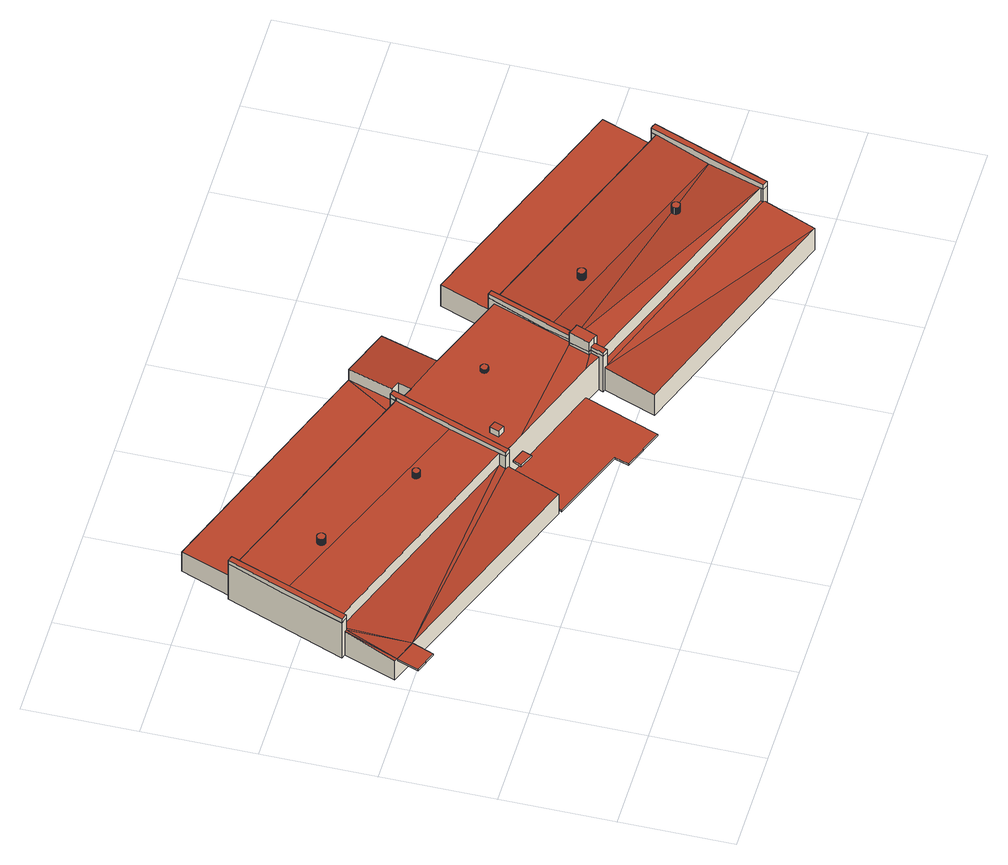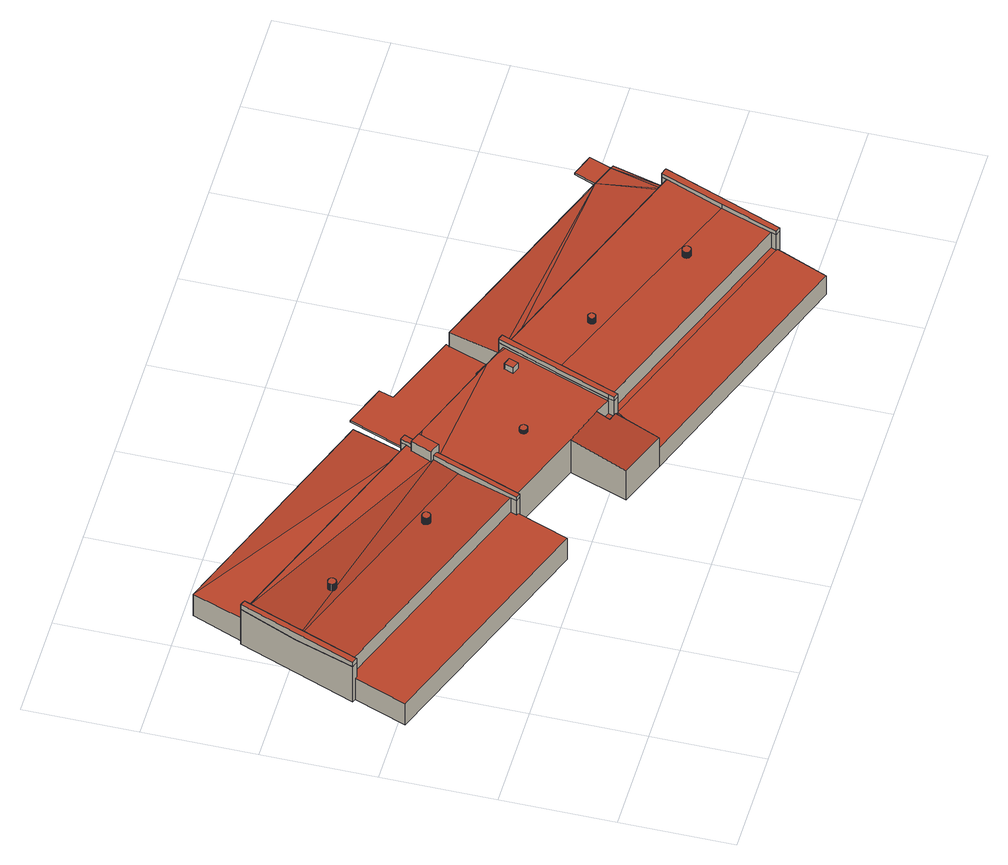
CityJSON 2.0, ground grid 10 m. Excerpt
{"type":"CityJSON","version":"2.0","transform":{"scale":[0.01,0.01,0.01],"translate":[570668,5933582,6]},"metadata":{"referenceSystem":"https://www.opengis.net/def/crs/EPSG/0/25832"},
"CityObjects":{
"building1":{"type":"Building","attributes":{"Grundfläche 2D":"1147.834080","Grundhöhe NN":"6.607"},"children":["building1-1","building1-2","building1-3","building1-4","building1-5","building1-6","building1-7","building1-8","building1-9","building1-10","building1-11","building1-12","building1-13","building1-14","building1-15"],"geometry":[{"type":"MultiSurface","lod":"3","boundaries":[[[0,1,2]],[[3,4,5,6]],[[4,3,7,8,9]],[[10,11,12,2,1,6,5,13,14,15,16,17,18,19]],[[18,20,21,22,23,19]],[[24,25,26,27]],[[27,26,28,29]],[[30,31,32,33,34,27,29]],[[35,36,37,35,27,34]],[[38,28,26]],[[39,40,41,29]],[[30,29,41,42,32,31]],[[30,29,30,31]],[[43,40,39]],[[44,40,43]],[[45,41,40]],[[46,47,42]],[[47,32,42]],[[46,48,49]],[[49,50,47,46]],[[33,51,34]],[[51,52,35,34]],[[52,36,35]],[[53,54,55,56]],[[56,57,53]],[[57,58,53]],[[58,59,60,61,62,53]],[[63,57,56]],[[58,64,65,66,67,68,69,61,60,59]],[[70,71,72,73]],[[73,72,65,74]],[[75,65,72,71]],[[69,68,67,66,65,75,61]],[[76,73,74]],[[70,73,77,78,79,80,81,71]],[[82,83,75]],[[83,84,75]],[[84,61,75]],[[85,84,83]],[[86,62,61]],[[87,88,86]],[[88,62,86]],[[88,89,90,89,62]],[[91,92,93,94]],[[93,92,95,96,97]],[[93,98,99,94]],[[100,101,102,103,104,105,106,107,108,107,109]],[[110,111,112]],[[112,113,114,115,110]],[[116,117,118,110,115]],[[111,110,119,120,121,122,123]],[[124,125,126]],[[125,127,126]],[[128,127,125]],[[129,130,131,132,128]],[[132,133,128]],[[133,134,128]],[[134,127,128]],[[3,6,1,0,135,136,137,138,7]],[[17,16,139,140]],[[18,17,140,141]],[[20,18,141,142]],[[20,142,143,112,21]],[[21,112,111,22]],[[22,111,123,23]],[[23,123,122,19]],[[19,122,121,10]],[[124,126,144,145]],[[146,129,128,125,124,145,147,148]],[[147,149,150,151,130,129,146,148]],[[99,98,152,153]],[[94,99,153,154]],[[91,94,154,155]],[[100,109,156,157]],[[101,100,157,158]],[[102,101,158,159]],[[27,117,116,24]],[[24,116,115,25]],[[160,38,26,25,115,114,161]],[[162,44,43,39,29,28,38,160,163]],[[127,45,40,44,162,144,126]],[[45,127,134,41]],[[41,134,133,42]],[[42,133,132,46]],[[46,132,131,48]],[[150,149,164,165,166,50,49,48,131,130,151]],[[164,137,136,135,0,2,12,11,10,51,33,32,47,50,166,165]],[[51,10,121,120,52]],[[52,120,119,36]],[[36,119,110,37]],[[37,110,118,35]],[[35,118,117,27]],[[113,112,143,167]],[[114,113,167,161]],[[53,105,104,54]],[[159,168,63,56,55,54,104,103,102]],[[15,14,13,65,64,58,57,63,168,139,16]],[[65,13,5,74]],[[74,5,4,76]],[[76,4,9,73]],[[138,169,79,78,77,73,9,8,7]],[[93,80,79,169,152,98]],[[80,93,97,81]],[[81,97,96,71]],[[71,96,95,75]],[[75,95,92,82]],[[170,85,83,82,92,91,155]],[[87,86,61,84,85,170,171]],[[89,88,87,171,156,109,107]],[[89,107,108,90]],[[89,107,106,62]],[[62,106,105,53]],[[156,171,170,155,154,153,152,169,138,137,164,149,147,145,144,162,163,160,161,167,143,142,141,140,139,168,159,158,157]]],"semantics":{"surfaces":[{"type":"RoofSurface"},{"type":"WallSurface"},{"type":"GroundSurface"}],"values":[0,0,0,0,0,0,0,0,0,0,0,0,0,0,0,0,0,0,0,0,0,0,0,0,0,0,0,0,0,0,0,0,0,0,0,0,0,0,0,0,0,0,0,0,0,0,0,0,0,0,0,0,0,0,0,0,0,0,1,1,1,1,1,1,1,1,1,1,1,1,1,1,1,1,1,1,1,1,1,1,1,1,1,1,1,1,1,1,1,1,1,1,1,1,1,1,1,1,1,1,1,1,1,1,1,1,1,1,1,1,1,1,2]}}]},
"building1-1":{"type":"BuildingInstallation","parents":["building1"],"geometry":[{"type":"MultiSurface","lod":"3","boundaries":[[[172,173,174,175,176,177,178,179,180,181,182,183,184,185,186,187,188,189,190,191,192,193,194,195,196,197,198,199,200,201,202,203,204,205,206,207,208,209,210,211,212,213,214,215,216,217,218,219,220,221,222,223,224,225,226,227,228,229,230,231,232,233,234,235,236,237,238,239,240,241,242,243,244,245,246,247,248,249,250,251,252,253,254,255]],[[256,257,252,251]],[[257,258,253,252]],[[258,259,254,253]],[[259,260,255,254]],[[260,261,172,255]],[[261,262,173,172]],[[262,263,174,173]],[[263,264,175,174]],[[264,265,176,175]],[[266,267,178,177]],[[268,269,186,185]],[[269,270,271,188,187,186]],[[265,266,177,176]],[[267,272,273,180,179,178]],[[273,274,275,182,181,180]],[[275,276,183,182]],[[276,277,184,183]],[[277,268,185,184]],[[271,278,189,188]],[[278,279,190,189]],[[279,280,191,190]],[[280,281,192,191]],[[281,282,193,192]],[[282,283,194,193]],[[283,284,285,196,195,194]],[[285,286,197,196]],[[286,287,198,197]],[[287,288,199,198]],[[288,289,200,199]],[[289,290,201,200]],[[290,291,202,201]],[[291,292,203,202]],[[292,293,204,203]],[[293,294,205,204]],[[294,295,206,205]],[[295,296,207,206]],[[296,297,208,207]],[[297,298,299,210,209,208]],[[299,300,211,210]],[[300,301,212,211]],[[301,302,213,212]],[[302,303,214,213]],[[303,304,215,214]],[[304,305,216,215]],[[305,306,217,216]],[[306,307,218,217]],[[307,308,219,218]],[[308,309,220,219]],[[309,310,221,220]],[[310,311,222,221]],[[311,312,223,222]],[[312,313,224,223]],[[313,314,225,224]],[[314,315,226,225]],[[315,316,317,228,227,226]],[[317,318,229,228]],[[318,319,320,231,230,229]],[[320,321,232,231]],[[321,322,233,232]],[[322,323,324,235,234,233]],[[324,325,236,235]],[[325,326,327,238,237,236]],[[327,328,239,238]],[[328,329,240,239]],[[329,330,241,240]],[[330,331,242,241]],[[331,332,243,242]],[[332,333,244,243]],[[333,334,335,246,245,244]],[[335,336,247,246]],[[336,337,248,247]],[[337,338,249,248]],[[338,339,250,249]],[[339,256,251,250]]],"semantics":{"surfaces":[{"type":"RoofSurface"},{"type":"WallSurface"}],"values":[0,1,1,1,1,1,1,1,1,1,1,1,1,1,1,1,1,1,1,1,1,1,1,1,1,1,1,1,1,1,1,1,1,1,1,1,1,1,1,1,1,1,1,1,1,1,1,1,1,1,1,1,1,1,1,1,1,1,1,1,1,1,1,1,1,1,1,1,1,1,1,1,1,1,1]}}]},
"building1-2":{"type":"BuildingInstallation","parents":["building1"],"geometry":[{"type":"MultiSurface","lod":"3","boundaries":[[[340,341,342,343]],[[344,345,343,342]],[[340,343,345,346]],[[346,347,341,340]],[[342,341,347,344]]],"semantics":{"surfaces":[{"type":"RoofSurface"},{"type":"WallSurface"}],"values":[0,1,1,1,1]}}]},
"building1-3":{"type":"BuildingInstallation","parents":["building1"],"geometry":[{"type":"MultiSurface","lod":"3","boundaries":[[[348,349,350,351,352,353,354,355,356,357,358,359,360,361,362,363,364,365,366,367,368,369,370,371,372,373,374,375,376,377,378,379,380,381,382,383,384,385,386,387,388,389,390,391,392,393,394,395,396,397,398,399,400,401,402,403,404,405,406,407,408,409,410,411,412,413,414,415,416,417,418,419,420,421,422,423,424,425,426,427,428,429,430,431,432,433]],[[434,435,356,355]],[[435,436,357,356]],[[436,437,358,357]],[[437,438,439,360,359,358]],[[440,441,362,361]],[[442,443,352,351]],[[443,444,353,352]],[[444,445,354,353]],[[445,434,355,354]],[[439,440,361,360]],[[441,446,447,364,363,362]],[[447,448,365,364]],[[448,449,366,365]],[[449,450,367,366]],[[450,451,368,367]],[[451,452,369,368]],[[452,453,370,369]],[[453,454,371,370]],[[454,455,372,371]],[[455,456,373,372]],[[456,457,374,373]],[[457,458,375,374]],[[458,459,376,375]],[[459,460,377,376]],[[460,461,378,377]],[[461,462,379,378]],[[462,463,380,379]],[[463,464,381,380]],[[464,465,466,383,382,381]],[[466,467,384,383]],[[467,468,385,384]],[[468,469,386,385]],[[469,470,387,386]],[[470,471,388,387]],[[471,472,389,388]],[[472,473,390,389]],[[473,474,391,390]],[[474,475,476,393,392,391]],[[476,477,394,393]],[[477,478,395,394]],[[478,479,396,395]],[[479,480,397,396]],[[480,481,398,397]],[[481,482,399,398]],[[482,483,484,401,400,399]],[[484,485,402,401]],[[485,486,403,402]],[[486,487,404,403]],[[487,488,405,404]],[[488,489,406,405]],[[489,490,407,406]],[[490,491,408,407]],[[491,492,409,408]],[[492,493,494,411,410,409]],[[494,495,412,411]],[[495,496,413,412]],[[496,497,414,413]],[[497,498,415,414]],[[498,499,416,415]],[[499,500,417,416]],[[500,501,418,417]],[[501,502,419,418]],[[502,503,420,419]],[[503,504,421,420]],[[504,505,422,421]],[[505,506,507,424,423,422]],[[507,508,509,426,425,424]],[[509,510,427,426]],[[510,511,428,427]],[[511,512,429,428]],[[512,513,514,431,430,429]],[[514,515,432,431]],[[515,516,433,432]],[[516,517,348,433]],[[517,518,349,348]],[[518,519,350,349]],[[519,442,351,350]]],"semantics":{"surfaces":[{"type":"RoofSurface"},{"type":"WallSurface"}],"values":[0,1,1,1,1,1,1,1,1,1,1,1,1,1,1,1,1,1,1,1,1,1,1,1,1,1,1,1,1,1,1,1,1,1,1,1,1,1,1,1,1,1,1,1,1,1,1,1,1,1,1,1,1,1,1,1,1,1,1,1,1,1,1,1,1,1,1,1,1,1,1,1,1,1,1,1,1,1]}}]},
"building1-4":{"type":"BuildingInstallation","parents":["building1"],"geometry":[{"type":"MultiSurface","lod":"3","boundaries":[[[520,521,522,523,524,525,526,527,528,529,530,531,532,533,534,535,536,537,538,539,540,541,542,543,544,545,546,547,548,549,550,551,552,553,554,555,556,557,558,559,560,561,562,563,564,565,566,567]],[[527,526,568,569]],[[528,527,569,570]],[[523,522,571,572]],[[524,523,572,573]],[[525,524,573,574]],[[526,525,574,568]],[[529,528,570,575]],[[530,529,575,576]],[[531,530,576,577]],[[532,531,577,578]],[[533,532,578,579]],[[534,533,579,580]],[[535,534,580,581]],[[536,535,581,582]],[[537,536,582,583]],[[538,537,583,584]],[[539,538,584,585]],[[540,539,585,586]],[[541,540,586,587]],[[542,541,587,588]],[[543,542,588,589]],[[544,543,589,590]],[[545,544,590,591]],[[546,545,591,592]],[[547,546,592,593]],[[548,547,593,594]],[[549,548,594,595]],[[550,549,595,596]],[[551,550,596,597]],[[552,551,597,598]],[[553,552,598,599]],[[554,553,599,600]],[[555,554,600,601]],[[556,555,601,602]],[[557,556,602,603]],[[558,557,603,604]],[[559,558,604,605]],[[560,559,605,606]],[[561,560,606,607]],[[562,561,607,608]],[[563,562,608,609]],[[564,563,609,610]],[[565,564,610,611]],[[566,565,611,612]],[[567,566,612,613]],[[520,567,613,614]],[[521,520,614,615]],[[522,521,615,571]]],"semantics":{"surfaces":[{"type":"RoofSurface"},{"type":"WallSurface"}],"values":[0,1,1,1,1,1,1,1,1,1,1,1,1,1,1,1,1,1,1,1,1,1,1,1,1,1,1,1,1,1,1,1,1,1,1,1,1,1,1,1,1,1,1,1,1,1,1,1,1]}}]},
"building1-5":{"type":"BuildingInstallation","parents":["building1"],"geometry":[{"type":"MultiSurface","lod":"3","boundaries":[[[616,617,618,619,620,621,622,623]],[[38,28,29,39,43,44,621,620,619]],[[44,40,45,622,621]],[[41,30,623,622,45]],[[30,624,616,623]],[[27,24,617,616,624]],[[618,617,24,25]],[[26,38,619,618,25]]],"semantics":{"surfaces":[{"type":"RoofSurface"},{"type":"WallSurface"}],"values":[0,1,1,1,1,1,1,1]}}]},
"building1-6":{"type":"BuildingInstallation","parents":["building1"],"geometry":[{"type":"MultiSurface","lod":"3","boundaries":[[[625,626,627,628,629,630,631,632,633,634,635,636,637,638,639]],[[37,35,632,631]],[[35,34,633,632]],[[31,42,46,637,636,635,634,633,34,640]],[[46,48,638,637]],[[48,49,50,625,639,638]],[[50,47,32,33,51,628,627,626,625]],[[629,628,51,52]],[[630,629,52,36]],[[36,37,631,630]]],"semantics":{"surfaces":[{"type":"RoofSurface"},{"type":"WallSurface"}],"values":[0,1,1,1,1,1,1,1,1,1]}}]},
"building1-7":{"type":"BuildingInstallation","parents":["building1"],"geometry":[{"type":"MultiSurface","lod":"3","boundaries":[[[641,642,643,644,645,646,647,648,649,650]],[[73,77,78,79,648,647,646,645]],[[79,80,649,648]],[[80,81,70,72,651,643,642,641,650,649]]],"semantics":{"surfaces":[{"type":"RoofSurface"},{"type":"WallSurface"}],"values":[0,1,1,1]}}]},
"building1-8":{"type":"BuildingInstallation","parents":["building1"],"geometry":[{"type":"MultiSurface","lod":"3","boundaries":[[[652,653,654,655,656,657,658]],[[74,76,653,652]],[[653,76,73,645,644,654]],[[644,643,651,659,656,655,654]],[[660,657,656,659]],[[661,662,663,65,74,652,658,657,660]]],"semantics":{"surfaces":[{"type":"RoofSurface"},{"type":"WallSurface"}],"values":[0,1,1,1,1,1]}}]},
"building1-9":{"type":"BuildingInstallation","parents":["building1"],"geometry":[{"type":"MultiSurface","lod":"3","boundaries":[[[664,665,666,667,668,669,670,671,672,673,674,675,676,677,678,679,680,681,682,683,684,685,686,687,688,689,690,691,692,693,694,695,696,697,698,699,700,701,702,703,704,705,706,707,708,709,710,711,712,713,714,715,716,717,718,719,720,721,722,723,724,725,726,727,728,729,730,731,732,733,734,735,736,737,738,739,740,741,742,743,744,745,746,747,748,749,750]],[[751,752,677,676]],[[752,753,678,677]],[[753,754,679,678]],[[754,755,680,679]],[[755,756,681,680]],[[756,757,758,683,682,681]],[[759,760,761,750,749,748]],[[761,762,664,750]],[[762,763,665,664]],[[763,764,666,665]],[[764,765,667,666]],[[765,766,668,667]],[[766,767,669,668]],[[767,768,670,669]],[[768,769,671,670]],[[769,770,771,673,672,671]],[[771,772,773,675,674,673]],[[773,751,676,675]],[[758,774,684,683]],[[774,775,685,684]],[[775,776,777,687,686,685]],[[777,778,779,689,688,687]],[[779,780,690,689]],[[780,781,691,690]],[[781,782,783,693,692,691]],[[783,784,785,695,694,693]],[[785,786,696,695]],[[786,787,697,696]],[[787,788,789,699,698,697]],[[789,790,791,701,700,699]],[[791,792,702,701]],[[792,793,703,702]],[[793,794,704,703]],[[794,795,705,704]],[[795,796,706,705]],[[796,797,707,706]],[[797,798,708,707]],[[798,799,800,710,709,708]],[[800,801,711,710]],[[801,802,712,711]],[[802,803,804,714,713,712]],[[804,805,715,714]],[[805,806,716,715]],[[806,807,717,716]],[[807,808,718,717]],[[808,809,719,718]],[[809,810,720,719]],[[810,811,721,720]],[[811,812,722,721]],[[812,813,723,722]],[[813,814,724,723]],[[814,815,816,726,725,724]],[[816,817,727,726]],[[817,818,728,727]],[[818,819,729,728]],[[819,820,730,729]],[[820,821,731,730]],[[821,822,732,731]],[[822,823,733,732]],[[823,824,734,733]],[[824,825,826,736,735,734]],[[826,827,737,736]],[[827,828,738,737]],[[828,829,739,738]],[[829,830,740,739]],[[830,831,741,740]],[[831,832,742,741]],[[832,833,743,742]],[[833,834,744,743]],[[834,835,745,744]],[[835,836,746,745]],[[836,837,759,748,747,746]]],"semantics":{"surfaces":[{"type":"RoofSurface"},{"type":"WallSurface"}],"values":[0,1,1,1,1,1,1,1,1,1,1,1,1,1,1,1,1,1,1,1,1,1,1,1,1,1,1,1,1,1,1,1,1,1,1,1,1,1,1,1,1,1,1,1,1,1,1,1,1,1,1,1,1,1,1,1,1,1,1,1,1,1,1,1,1,1,1,1,1,1,1,1,1]}}]},
"building1-10":{"type":"BuildingInstallation","parents":["building1"],"geometry":[{"type":"MultiSurface","lod":"3","boundaries":[[[838,839,840,841,840,842,843,844,845,846]],[[90,89,840,841]],[[840,89,62,60,69,75,82,844,843,842]],[[82,83,85,846,845,844]],[[85,84,61,86,87,838,846]],[[87,88,89,840,839,838]]],"semantics":{"surfaces":[{"type":"RoofSurface"},{"type":"WallSurface"}],"values":[0,1,1,1,1,1]}}]},
"building1-11":{"type":"BuildingInstallation","parents":["building1"],"geometry":[{"type":"MultiSurface","lod":"3","boundaries":[[[847,848,849,850,851,852,853,854,663,662,855]],[[54,55,56,63,852,851,850,849]],[[57,58,64,65,663,854,853,852,63]],[[855,662,661,66,856,59,53,54,849,848,847]]],"semantics":{"surfaces":[{"type":"RoofSurface"},{"type":"WallSurface"}],"values":[0,1,1,1]}}]},
"building1-12":{"type":"BuildingInstallation","parents":["building1"],"geometry":[{"type":"MultiSurface","lod":"3","boundaries":[[[857,858,859,860,861,862,863,864,865,866,867,868,869,870,871,872,873,874,875,876,877,878,879,880,881,882,883,884,885,886,887,888,889,890,891,892,893,894,895,896,897,898,899,900,901,902,903,904,905]],[[906,907,862,861]],[[907,908,863,862]],[[908,909,864,863]],[[910,911,859,858]],[[911,912,860,859]],[[912,906,861,860]],[[909,913,865,864]],[[913,914,866,865]],[[914,915,867,866]],[[915,916,868,867]],[[916,917,869,868]],[[917,918,870,869]],[[918,68,871,870]],[[872,871,68,919]],[[919,920,873,872]],[[920,921,874,873]],[[921,922,875,874]],[[922,923,876,875]],[[923,924,877,876]],[[924,925,878,877]],[[925,926,879,878]],[[926,927,880,879]],[[927,928,881,880]],[[928,929,882,881]],[[929,67,883,882]],[[884,883,67,930]],[[930,931,885,884]],[[931,932,886,885]],[[932,933,887,886]],[[933,934,888,887]],[[934,935,889,888]],[[935,936,890,889]],[[936,937,891,890]],[[937,938,892,891]],[[938,939,893,892]],[[939,940,894,893]],[[940,941,895,894]],[[941,942,896,895]],[[942,943,897,896]],[[943,944,898,897]],[[944,945,899,898]],[[945,946,900,899]],[[946,947,901,900]],[[947,948,902,901]],[[948,949,903,902]],[[949,950,904,903]],[[950,951,905,904]],[[951,952,857,905]],[[952,910,858,857]]],"semantics":{"surfaces":[{"type":"RoofSurface"},{"type":"WallSurface"}],"values":[0,1,1,1,1,1,1,1,1,1,1,1,1,1,1,1,1,1,1,1,1,1,1,1,1,1,1,1,1,1,1,1,1,1,1,1,1,1,1,1,1,1,1,1,1,1,1,1,1,1]}}]},
"building1-13":{"type":"BuildingInstallation","parents":["building1"],"geometry":[{"type":"MultiSurface","lod":"3","boundaries":[[[953,954,955,956]],[[957,958,956,955]],[[958,959,953,956]],[[959,960,954,953]],[[960,957,955,954]],[[960,959,958,957]]],"semantics":{"surfaces":[{"type":"RoofSurface"},{"type":"WallSurface"},{"type":"OuterCeilingSurface"}],"values":[0,1,1,1,1,2]}}]},
"building1-14":{"type":"BuildingInstallation","parents":["building1"],"geometry":[{"type":"MultiSurface","lod":"3","boundaries":[[[961,962,128,125]],[[963,964,125,128]],[[964,965,961,125]],[[965,966,962,961]],[[966,963,128,962]],[[966,965,964,963]]],"semantics":{"surfaces":[{"type":"RoofSurface"},{"type":"WallSurface"},{"type":"OuterCeilingSurface"}],"values":[0,1,1,1,1,2]}}]},
"building1-15":{"type":"BuildingInstallation","parents":["building1"],"geometry":[{"type":"MultiSurface","lod":"3","boundaries":[[[146,967,968,969,970,971,135,166,151]],[[971,972,136,135]],[[135,136,165,166]],[[166,165,150,151]],[[151,150,148,146]],[[967,146,148,973]],[[968,967,973,974]],[[969,968,974,975]],[[970,969,975,976]],[[971,970,976,972]],[[974,973,148,150,165,136,972,976,975]]],"semantics":{"surfaces":[{"type":"RoofSurface"},{"type":"WallSurface"},{"type":"OuterCeilingSurface"}],"values":[0,1,1,1,1,1,1,1,1,1,2]}}]}
},
"vertices":[
[2426,1843,441],[2525,1807,441],[2433,1861,440],[3494,1448,441],[3669,1463,441],[3741,1648,436],[2648,1761,441],[3667,1384,441],[3669,1391,441],[3694,1454,441],[2790,2818,439],[2612,2340,436],[2606,2324,436],[3767,1638,436],[3852,1868,436],[3853,1870,436],[4032,2353,436],[4031,2353,436],[3292,2636,438],[2930,2760,439],[3480,3152,401],[3052,3316,401],[2904,2910,428],[2981,2881,429],[673,3667,471],[674,3668,471],[660,3673,471],[656,3622,471],[608,3640,470],[433,3183,458],[485,3162,458],[2559,2343,458],[2606,2324,458],[2612,2340,459],[2743,2836,471],[2743,2837,471],[2811,2874,471],[2764,2892,471],[625,3686,471],[239,2675,470],[256,2612,471],[295,2653,471],[2386,1878,471],[221,2627,471],[220,2623,471],[277,2605,471],[2363,1818,471],[2426,1843,470],[2364,1817,471],[2397,1805,471],[2410,1800,471],[2790,2818,469],[2791,2819,469],[4078,2339,472],[4098,2394,472],[4096,2395,472],[4075,2402,472],[4032,2353,469],[3853,1870,444],[3897,1854,444],[5985,1073,444],[6033,1055,444],[6167,1557,472],[4053,2409,472],[3852,1868,445],[3767,1638,463],[3812,1626,463],[5380,1223,450],[5428,1210,449],[5983,1068,445],[3719,1372,472],[3719,1371,472],[3720,1376,472],[3694,1454,472],[3741,1648,465],[5803,589,472],[3669,1463,472],[3669,1391,472],[3667,1384,472],[3649,1339,472],[3698,1320,472],[3718,1371,472],[5793,562,472],[5807,556,472],[5850,572,470],[5839,543,472],[6216,1538,470],[6234,1586,472],[6206,1596,472],[6185,1604,472],[6185,1605,472],[5807,556,326],[5793,562,326],[3698,1320,326],[5627,87,311],[5803,589,326],[3719,1371,326],[3718,1371,326],[3672,1331,326],[3500,868,301],[6376,2063,307],[4244,2859,307],[4075,2402,307],[4096,2395,307],[4098,2394,307],[4078,2339,307],[6167,1557,307],[6185,1604,307],[6185,1605,307],[6206,1596,307],[2764,2892,294],[2904,2910,294],[3052,3316,279],[836,4130,279],[660,3673,294],[674,3668,294],[673,3667,294],[656,3622,294],[2743,2837,294],[2811,2874,294],[2791,2819,294],[2790,2818,294],[2930,2760,294],[2981,2881,294],[88,2147,287],[115,2136,287],[256,2612,337],[277,2605,336],[317,2060,287],[2232,1341,287],[2397,1805,328],[2364,1817,328],[2363,1818,328],[2386,1878,337],[295,2653,340],[2426,1843,124],[2426,1843,104],[2426,1843,61],[3667,1384,61],[4032,2353,61],[4031,2353,61],[3292,2636,61],[3480,3152,61],[3052,3316,61],[256,2612,61],[88,2147,61],[2232,1341,124],[2232,1341,61],[2232,1341,104],[2397,1805,61],[2397,1805,104],[2397,1805,124],[3672,1331,61],[3500,868,61],[5627,87,61],[5807,556,61],[6206,1596,61],[6376,2063,61],[4244,2859,61],[4075,2402,61],[625,3686,61],[660,3673,61],[220,2623,61],[221,2627,61],[2410,1800,61],[2410,1800,104],[2410,1800,124],[836,4130,61],[4053,2409,61],[3649,1339,61],[5839,543,61],[6234,1586,61],
[3289,2207,474],[3291,2207,474],[3294,2207,474],[3296,2208,474],[3299,2208,474],[3301,2209,474],[3303,2210,474],[3305,2211,474],[3307,2212,474],[3308,2213,474],[3310,2214,474],[3311,2215,474],[3313,2217,474],[3316,2220,474],[3318,2223,474],[3319,2226,474],[3320,2227,474],[3320,2229,474],[3321,2231,474],[3321,2233,474],[3322,2235,474],[3322,2237,474],[3322,2240,474],[3322,2242,474],[3322,2244,474],[3322,2247,474],[3321,2249,474],[3320,2253,474],[3320,2254,474],[3318,2258,474],[3316,2260,474],[3315,2262,474],[3311,2266,474],[3309,2267,474],[3308,2268,474],[3306,2270,474],[3304,2271,474],[3302,2271,474],[3300,2272,474],[3299,2273,474],[3296,2274,474],[3293,2274,474],[3289,2274,474],[3286,2274,474],[3285,2274,474],[3282,2274,474],[3281,2273,474],[3279,2273,474],[3276,2272,474],[3274,2271,474],[3272,2270,474],[3270,2269,474],[3268,2268,474],[3266,2266,474],[3265,2264,474],[3262,2262,474],[3261,2261,474],[3259,2257,474],[3258,2255,474],[3257,2252,474],[3256,2250,474],[3255,2248,474],[3255,2245,474],[3255,2243,474],[3255,2239,474],[3255,2237,474],[3255,2235,474],[3255,2233,474],[3256,2231,474],[3257,2227,474],[3259,2224,474],[3260,2221,474],[3261,2220,474],[3263,2218,474],[3264,2217,474],[3265,2216,474],[3267,2214,474],[3269,2213,474],[3271,2211,474],[3275,2209,474],[3278,2208,474],[3280,2208,474],[3284,2207,474],[3285,2207,474],[3275,2209,436],[3278,2208,436],[3280,2208,436],[3284,2207,436],[3285,2207,436],[3289,2207,436],[3291,2207,436],[3294,2207,436],[3296,2208,436],[3299,2208,436],[3301,2209,436],[3303,2210,436],[3316,2220,436],[3318,2223,436],[3319,2226,436],[3320,2227,436],[3305,2211,436],[3307,2212,436],[3308,2213,436],[3310,2214,436],[3311,2215,436],[3313,2217,436],[3320,2229,436],[3321,2231,436],[3321,2233,436],[3322,2235,436],[3322,2237,436],[3322,2240,436],[3322,2242,436],[3322,2244,436],[3322,2247,436],[3321,2249,436],[3320,2253,436],[3320,2254,436],[3318,2258,436],[3316,2260,436],[3315,2262,436],[3311,2266,436],[3309,2267,436],[3308,2268,436],[3306,2270,436],[3304,2271,436],[3302,2271,436],[3300,2272,436],[3299,2273,436],[3296,2274,436],[3293,2274,436],[3289,2274,436],[3286,2274,436],[3285,2274,436],[3282,2274,436],[3281,2273,436],[3279,2273,436],[3276,2272,436],[3274,2271,436],[3272,2270,436],[3270,2269,436],[3268,2268,436],[3266,2266,436],[3265,2264,436],[3262,2262,436],[3261,2261,436],[3259,2257,436],[3258,2255,436],[3257,2252,436],[3256,2250,436],[3255,2248,436],[3255,2245,436],[3255,2243,436],[3255,2239,436],[3255,2237,436],[3255,2235,436],[3255,2233,436],[3256,2231,436],[3257,2227,436],[3259,2224,436],[3260,2221,436],[3261,2220,436],[3263,2218,436],[3264,2217,436],[3265,2216,436],[3267,2214,436],[3269,2213,436],[3271,2211,436],
[2658,1914,503],[2688,1995,503],[2621,2020,503],[2591,1938,503],[2621,2020,438],[2591,1938,439],[2658,1914,439],[2688,1995,438],
[1986,2435,521],[1988,2435,521],[1990,2436,521],[1992,2437,521],[1996,2438,521],[1997,2439,521],[1999,2441,521],[2002,2443,521],[2004,2446,521],[2006,2448,521],[2006,2449,521],[2008,2451,521],[2008,2452,521],[2009,2454,521],[2010,2456,521],[2011,2458,521],[2011,2461,521],[2011,2463,521],[2012,2465,521],[2012,2468,521],[2012,2470,521],[2011,2473,521],[2011,2474,521],[2009,2479,521],[2008,2480,521],[2007,2483,521],[2006,2485,521],[2005,2487,521],[2003,2489,521],[2002,2490,521],[2000,2492,521],[1998,2493,521],[1997,2494,521],[1995,2495,521],[1994,2495,521],[1992,2497,521],[1988,2498,521],[1985,2499,521],[1982,2499,521],[1981,2499,521],[1979,2499,521],[1977,2499,521],[1975,2499,521],[1972,2498,521],[1971,2498,521],[1968,2497,521],[1966,2496,521],[1964,2495,521],[1962,2494,521],[1960,2493,521],[1957,2491,521],[1956,2490,521],[1956,2489,521],[1953,2487,521],[1952,2485,521],[1951,2483,521],[1950,2480,521],[1949,2479,521],[1948,2476,521],[1947,2474,521],[1947,2472,521],[1947,2470,521],[1947,2468,521],[1946,2466,521],[1947,2465,521],[1947,2462,521],[1947,2459,521],[1948,2455,521],[1950,2453,521],[1950,2452,521],[1951,2450,521],[1952,2448,521],[1953,2447,521],[1955,2445,521],[1958,2442,521],[1960,2440,521],[1962,2439,521],[1964,2438,521],[1966,2437,521],[1969,2436,521],[1971,2435,521],[1975,2434,521],[1977,2434,521],[1979,2434,521],[1982,2434,521],[1984,2434,521],[2002,2443,461],[2004,2446,461],[2006,2448,461],[2006,2449,461],[2008,2451,461],[2008,2452,460],[2009,2454,460],[2010,2456,460],[1992,2437,461],[1996,2438,461],[1997,2439,461],[1999,2441,461],[2011,2458,460],[2011,2461,460],[2011,2463,460],[2012,2465,460],[2012,2468,460],[2012,2470,460],[2011,2473,460],[2011,2474,460],[2009,2479,460],[2008,2480,460],[2007,2483,460],[2006,2485,460],[2005,2487,460],[2003,2489,460],[2002,2490,460],[2000,2492,460],[1998,2493,460],[1997,2494,460],[1995,2495,460],[1994,2495,460],[1992,2497,460],[1988,2498,460],[1985,2499,460],[1982,2499,460],[1981,2499,460],[1979,2499,460],[1977,2499,460],[1975,2499,460],[1972,2498,460],[1971,2498,460],[1968,2497,460],[1966,2496,460],[1964,2495,460],[1962,2494,460],[1960,2493,460],[1957,2491,460],[1956,2490,460],[1956,2489,460],[1953,2487,460],[1952,2485,460],[1951,2483,460],[1950,2480,460],[1949,2479,460],[1948,2476,460],[1947,2474,461],[1947,2472,461],[1947,2470,461],[1947,2468,461],[1946,2466,461],[1947,2465,461],[1947,2462,461],[1947,2459,461],[1948,2455,461],[1950,2453,461],[1950,2452,461],[1951,2450,461],[1952,2448,461],[1953,2447,461],[1955,2445,461],[1958,2442,461],[1960,2440,461],[1962,2439,461],[1964,2438,461],[1966,2437,461],[1969,2436,461],[1971,2435,461],[1975,2434,461],[1977,2434,461],[1979,2434,461],[1982,2434,461],[1984,2434,461],[1986,2435,461],[1988,2435,461],[1990,2436,461],
[1070,2984,528],[1075,2985,528],[1080,2987,528],[1084,2989,528],[1088,2992,528],[1092,2995,528],[1094,2998,528],[1097,3001,528],[1099,3005,528],[1100,3010,528],[1102,3014,528],[1102,3019,528],[1102,3025,528],[1101,3030,528],[1099,3035,528],[1097,3040,528],[1094,3044,528],[1091,3048,528],[1087,3051,528],[1082,3054,528],[1078,3056,528],[1074,3057,528],[1070,3058,528],[1066,3058,528],[1061,3058,528],[1057,3058,528],[1052,3056,528],[1047,3054,528],[1043,3051,528],[1039,3048,528],[1035,3044,528],[1032,3039,528],[1030,3035,528],[1028,3030,528],[1028,3025,528],[1027,3020,528],[1028,3015,528],[1029,3011,528],[1030,3007,528],[1032,3003,528],[1034,2999,528],[1037,2996,528],[1041,2992,528],[1045,2989,528],[1049,2987,528],[1054,2985,528],[1059,2984,528],[1065,2983,528],[1094,2998,460],[1097,3001,460],[1099,3005,460],[1080,2987,460],[1084,2989,460],[1088,2992,460],[1092,2995,460],[1100,3010,460],[1102,3014,460],[1102,3019,461],[1102,3025,461],[1101,3030,461],[1099,3035,461],[1097,3040,461],[1094,3044,461],[1091,3048,461],[1087,3051,461],[1082,3054,461],[1078,3056,461],[1074,3057,461],[1070,3058,461],[1066,3058,461],[1061,3058,461],[1057,3058,461],[1052,3056,461],[1047,3054,461],[1043,3051,461],[1039,3048,461],[1035,3044,460],[1032,3039,460],[1030,3035,460],[1028,3030,460],[1028,3025,460],[1027,3020,460],[1028,3015,460],[1029,3011,460],[1030,3007,460],[1032,3003,459],[1034,2999,459],[1037,2996,459],[1041,2992,459],[1045,2989,459],[1049,2987,459],[1054,2985,459],[1059,2984,459],[1065,2983,459],[1070,2984,459],[1075,2985,459],
[485,3163,513],[673,3667,513],[674,3668,513],[625,3686,513],[221,2627,513],[220,2623,513],[277,2605,513],[485,3162,513],[485,3163,458],
[2410,1800,513],[2606,2324,513],[2612,2340,513],[2790,2818,513],[2791,2819,513],[2811,2874,513],[2764,2892,513],[2743,2837,513],[2743,2836,513],[2565,2358,513],[2559,2343,513],[2386,1878,513],[2363,1818,513],[2364,1817,513],[2397,1805,513],[2565,2358,459],
[3719,1372,512],[3720,1376,512],[3743,1434,512],[3731,1439,512],[3694,1454,512],[3669,1391,512],[3667,1384,512],[3649,1339,512],[3698,1320,512],[3718,1371,512],[3743,1434,470],
[3741,1648,579],[3669,1463,579],[3731,1439,579],[3743,1434,579],[3767,1425,579],[3839,1610,579],[3810,1621,579],[3767,1425,470],[3839,1610,463],[3810,1621,463],[3810,1621,512],[3767,1638,512],
[4482,1705,524],[4485,1705,524],[4488,1705,524],[4490,1705,524],[4493,1705,524],[4495,1706,524],[4498,1706,524],[4500,1707,524],[4501,1708,524],[4504,1709,524],[4505,1709,524],[4507,1711,524],[4510,1713,524],[4513,1716,524],[4515,1719,524],[4516,1720,524],[4517,1722,524],[4518,1723,524],[4519,1725,524],[4520,1728,524],[4521,1730,524],[4522,1732,524],[4522,1735,524],[4523,1737,524],[4523,1740,524],[4523,1742,524],[4522,1746,524],[4522,1747,524],[4522,1749,524],[4521,1752,524],[4520,1754,524],[4519,1757,524],[4518,1759,524],[4516,1761,524],[4515,1763,524],[4513,1765,524],[4511,1767,524],[4510,1768,524],[4508,1770,524],[4506,1771,524],[4505,1772,524],[4503,1773,524],[4499,1775,524],[4495,1776,524],[4491,1776,524],[4488,1776,524],[4486,1777,524],[4484,1776,524],[4482,1776,524],[4480,1776,524],[4477,1775,524],[4475,1774,524],[4472,1773,524],[4469,1772,524],[4468,1771,524],[4464,1768,524],[4460,1764,524],[4459,1762,524],[4457,1760,524],[4456,1758,524],[4454,1756,524],[4453,1753,524],[4453,1751,524],[4452,1749,524],[4452,1747,524],[4451,1745,524],[4451,1742,524],[4451,1741,524],[4451,1738,524],[4452,1734,524],[4453,1730,524],[4454,1727,524],[4454,1726,524],[4455,1724,524],[4456,1722,524],[4457,1720,524],[4459,1718,524],[4460,1717,524],[4462,1715,524],[4464,1713,524],[4466,1711,524],[4469,1710,524],[4470,1709,524],[4474,1707,524],[4475,1707,524],[4476,1706,524],[4480,1705,524],[4510,1713,449],[4513,1716,449],[4515,1719,449],[4516,1720,449],[4517,1722,449],[4518,1723,449],[4519,1725,450],[4520,1728,450],[4475,1707,448],[4476,1706,448],[4480,1705,448],[4482,1705,448],[4485,1705,448],[4488,1705,448],[4490,1705,448],[4493,1705,448],[4495,1706,448],[4498,1706,448],[4500,1707,448],[4501,1708,448],[4504,1709,448],[4505,1709,448],[4507,1711,449],[4521,1730,450],[4522,1732,450],[4522,1735,450],[4523,1737,450],[4523,1740,450],[4523,1742,451],[4522,1746,451],[4522,1747,451],[4522,1749,451],[4521,1752,451],[4520,1754,451],[4519,1757,451],[4518,1759,451],[4516,1761,451],[4515,1763,451],[4513,1765,452],[4511,1767,452],[4510,1768,452],[4508,1770,452],[4506,1771,452],[4505,1772,452],[4503,1773,452],[4499,1775,452],[4495,1776,452],[4491,1776,452],[4488,1776,452],[4486,1777,452],[4484,1776,452],[4482,1776,451],[4480,1776,451],[4477,1775,451],[4475,1774,451],[4472,1773,451],[4469,1772,451],[4468,1771,451],[4464,1768,451],[4460,1764,450],[4459,1762,450],[4457,1760,450],[4456,1758,450],[4454,1756,450],[4453,1753,450],[4453,1751,450],[4452,1749,449],[4452,1747,449],[4451,1745,449],[4451,1742,449],[4451,1741,449],[4451,1738,449],[4452,1734,449],[4453,1730,449],[4454,1727,448],[4454,1726,448],[4455,1724,448],[4456,1722,448],[4457,1720,448],[4459,1718,448],[4460,1717,448],[4462,1715,448],[4464,1713,448],[4466,1711,448],[4469,1710,448],[4470,1709,448],[4474,1707,448],
[6234,1586,524],[6206,1596,524],[6185,1604,524],[6185,1605,524],[5985,1073,524],[5983,1068,524],[5793,562,524],[5807,556,524],[5839,543,524],
[3896,1851,512],[3897,1854,512],[4098,2394,512],[4096,2395,512],[4075,2402,512],[4053,2409,512],[3853,1870,512],[3852,1868,512],[3812,1626,512],[3896,1851,445],
[5409,1156,524],[5413,1158,524],[5417,1160,524],[5421,1162,524],[5424,1165,524],[5427,1168,524],[5429,1172,524],[5431,1176,524],[5432,1181,524],[5433,1185,524],[5434,1191,524],[5433,1196,524],[5432,1201,524],[5431,1206,524],[5428,1210,524],[5425,1214,524],[5421,1218,524],[5418,1221,524],[5414,1223,524],[5410,1225,524],[5406,1226,524],[5402,1227,524],[5398,1227,524],[5393,1227,524],[5388,1226,524],[5384,1224,524],[5380,1223,524],[5379,1222,524],[5375,1219,524],[5371,1216,524],[5368,1212,524],[5365,1207,524],[5363,1202,524],[5361,1198,524],[5361,1193,524],[5361,1188,524],[5361,1184,524],[5362,1180,524],[5364,1176,524],[5366,1172,524],[5368,1169,524],[5371,1165,524],[5375,1162,524],[5379,1159,524],[5384,1157,524],[5389,1155,524],[5394,1154,524],[5399,1154,524],[5404,1155,524],[5424,1165,452],[5427,1168,451],[5429,1172,451],[5431,1176,451],[5413,1158,452],[5417,1160,452],[5421,1162,452],[5432,1181,451],[5433,1185,451],[5434,1191,450],[5433,1196,450],[5432,1201,450],[5431,1206,449],[5425,1214,449],[5421,1218,449],[5418,1221,449],[5414,1223,449],[5410,1225,449],[5406,1226,449],[5402,1227,449],[5398,1227,449],[5393,1227,449],[5388,1226,449],[5384,1224,450],[5379,1222,450],[5375,1219,450],[5371,1216,450],[5368,1212,451],[5365,1207,451],[5363,1202,451],[5361,1198,451],[5361,1193,452],[5361,1188,452],[5361,1184,452],[5362,1180,452],[5364,1176,452],[5366,1172,452],[5368,1169,453],[5371,1165,453],[5375,1162,453],[5379,1159,453],[5384,1157,453],[5389,1155,453],[5394,1154,453],[5399,1154,453],[5404,1155,453],[5409,1156,452],
[2486,1721,274],[2612,1666,274],[2644,1750,274],[2521,1796,274],[2644,1750,254],[2521,1796,254],[2486,1721,254],[2612,1666,254],
[43,1941,287],[243,1868,287],[317,2060,267],[115,2136,267],[43,1941,267],[243,1868,267],
[2218,1309,124],[2903,1048,124],[2860,920,124],[3242,776,124],[3494,1448,124],[3494,1448,104],[2218,1309,104],[2903,1048,104],[2860,920,104],[3242,776,104]
]}
